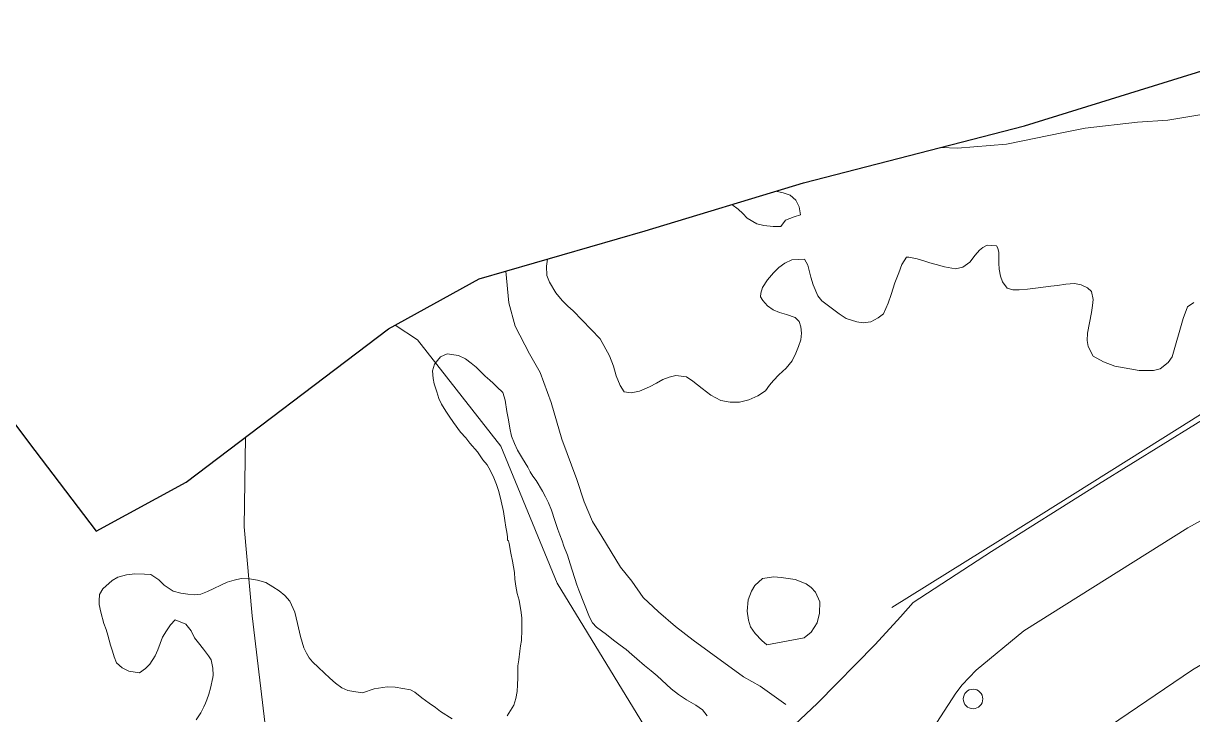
# Model space of a CAD drawing. Header units: metres. Extents: x 4652992 to 4879070, y 2074171 to 2309877.
# Drawn here: x 4654785.9 to 4654878, y 2308541.8 to 2308596.3 of the extents above; entities that cross this region are included whole.
import ezdxf

# ---------------------------------------------------------------- set-up
doc = ezdxf.new("R2010")
doc.units = ezdxf.units.M
doc.header["$MEASUREMENT"] = 0
for name, color, linetype, lineweight in [('Level 1', 2, 'Continuous', 0), ('Level 18', 5, 'Continuous', 0), ('Level 35', 4, 'Continuous', 0), ('Level 37', 3, 'Continuous', 0), ('Level 40', 1, 'Continuous', 0), ('Level 61', 4, 'Continuous', 0)]:
    doc.layers.add(name, color=color, linetype=linetype, lineweight=lineweight)
doc.layers.add('Limite', color=38, linetype='Continuous', lineweight=0, plot=False)

# ---------------------------------------------------------------- blocks, each defined once
blk = doc.blocks.new('POSTE_1')
at = {"layer": 'Level 61'}
blk.add_circle((-0.000047, -0.000019, -0.000024), 0.770001, dxfattribs=at)

msp = doc.modelspace()

# ---------------------------------------------------------------- linework, layer by layer
at = {"layer": 'Level 1'}
for points in [[(4654899.72412, 2308589.764716, 1389), (4654899.186397, 2308590.049648, 1387), (4654898.556318, 2308590.126295, 1385), (4654898.141726, 2308590.205697, 1384), (4654897.413686, 2308590.849031, 1383), (4654896.573446, 2308591.588395, 1382), (4654895.800163, 2308591.883001, 1381), (4654895.201244, 2308592.190623, 1380), (4654893.77454, 2308592.486525, 1379), (4654892.51253, 2308592.560826, 1378), (4654890.989336, 2308592.859027, 1376), (4654890.314508, 2308592.876874, 1375), (4654888.394074, 2308592.752169, 1374), (4654883.70804, 2308591.236806, 1373), (4654882.478372, 2308590.352756, 1372), (4654881.266308, 2308589.880969, 1371), (4654879.835207, 2308589.298689, 1370), (4654876.05704, 2308588.658134, 1369), (4654873.675965, 2308588.517392, 1367), (4654869.534435, 2308588.032164, 1365), (4654867.832004, 2308587.699275, 1364), (4654863.335277, 2308586.764116, 1363), (4654859.489882, 2308586.470922, 1362), (4654858.182787, 2308586.524723, 1361.386037)], [(4654845.96597, 2308542.629339, 1384), (4654843.941603, 2308544.074544, 1382), (4654842.617591, 2308544.82224, 1381), (4654839.91515, 2308546.781839, 1379), (4654838.661513, 2308547.708478, 1378), (4654837.247313, 2308548.772036, 1377), (4654835.914209, 2308549.936964, 1376), (4654834.708837, 2308551.055572, 1375), (4654833.818955, 2308552.34234, 1374), (4654832.931311, 2308553.462874, 1373), (4654831.442968, 2308555.862964, 1371), (4654830.729724, 2308557.056218, 1370), (4654830.071496, 2308558.595231, 1368.25), (4654829.486736, 2308560.366161, 1366.68), (4654828.29948, 2308563.542498, 1365), (4654827.475281, 2308566.434354, 1362.72), (4654826.604839, 2308568.796075, 1361), (4654825.746363, 2308570.251568, 1358.91), (4654824.630471, 2308572.426238, 1356.85), (4654824.132045, 2308574.269024, 1356), (4654823.901236, 2308576.773559, 1354.863866)], [(4654805.571437, 2308535.513204, 1377.937965), (4654803.895469, 2308549.618153, 1366.777965), (4654803.268371, 2308556.617336, 1363.337965), (4654803.379439, 2308563.690759, 1358.681209)]]:
    msp.add_polyline3d(points, dxfattribs=at)
at = {"layer": 'Level 18', "color": 30}
for points in [[(4654784.454113, 2308521.506204, 1379.633328), (4654789.546699, 2308523.823186, 1379.983328), (4654796.08392, 2308526.01051, 1380.423328), (4654808.685818, 2308530.381108, 1381.443328), (4654820.52388, 2308533.606602, 1382.433328), (4654830.331571, 2308535.854438, 1383.233328), (4654838.141933, 2308537.813174, 1383.953328), (4654842.544509, 2308539.015147, 1384.393328), (4654845.190194, 2308540.17789, 1384.573328), (4654846.641732, 2308541.032726, 1384.823328), (4654848.453789, 2308542.733806, 1385.233328), (4654852.982498, 2308547.351029, 1385.643328), (4654854.983576, 2308549.550857, 1385.973328), (4654855.982105, 2308550.663975, 1386.073328), (4654862.159976, 2308554.696207, 1386.953328), (4654870.590848, 2308560.001899, 1387.663328), (4654880.771435, 2308566.299464, 1388.593328)], [(4654890.16346, 2308563.450836, 1389.418911), (4654877.624698, 2308556.551118, 1388.052286), (4654864.710219, 2308548.432172, 1386.796946), (4654860.960112, 2308545.334549, 1386.456199), (4654859.841795, 2308544.173563, 1386.396199), (4654859.351722, 2308543.521132, 1386.386199), (4654854.232092, 2308535.628981, 1386.306199), (4654848.084065, 2308527.494563, 1387.546199), (4654843.03941, 2308519.589454, 1388.576199), (4654840.176536, 2308515.875746, 1389.116199), (4654839.442575, 2308514.854046, 1389.246199), (4654838.76607, 2308514.165264, 1389.366199), (4654837.957424, 2308513.456462, 1389.456199), (4654837.41737, 2308513.061233, 1389.466199), (4654836.355359, 2308512.27622, 1389.486199), (4654831.070294, 2308508.098269, 1389.226199), (4654819.787186, 2308500.234142, 1388.126199), (4654812.733453, 2308495.898998, 1387.406199), (4654812.733453, 2308495.898998, 1387.396199), (4654804.335039, 2308490.184851, 1386.586199), (4654793.01344, 2308482.644509, 1385.166199), (4654784.75981, 2308477.47104, 1384.216199)]]:
    msp.add_polyline3d(points, dxfattribs=at)
at = {"layer": 'Level 35'}
msp.add_polyline3d([(4654854.30126, 2308550.27192, 1386.328483), (4654865.866115, 2308557.478422, 1387.658483), (4654877.01332, 2308564.45501, 1388.948483), (4654888.355889, 2308571.59082, 1390.258483), (4654891.054803, 2308573.608079, 1390.398483), (4654893.324161, 2308575.867231, 1390.728483), (4654893.890474, 2308576.52447, 1390.808483), (4654896.006136, 2308580.345234, 1391.378483), (4654898.558117, 2308585.785178, 1391.768483), (4654899.701315, 2308588.884574, 1392.158483), (4654900.356293, 2308590.700898, 1392.228483), (4654900.706272, 2308592.310975, 1392.453523)], dxfattribs=at)
at = {"layer": 'Level 37'}
for points in [[(4654847.415091, 2308519.063119, 1391.924124), (4654846.512432, 2308520.467555, 1391.914124), (4654852.618118, 2308524.524402, 1393.174124), (4654855.136417, 2308527.402594, 1393.194124), (4654857.758912, 2308529.963133, 1393.404124), (4654863.370237, 2308535.86169, 1395.224124), (4654871.448136, 2308540.918217, 1396.444124), (4654878.010541, 2308545.354036, 1397.614124), (4654883.317025, 2308548.491709, 1398.684124), (4654895.933437, 2308554.399706, 1402.344124), (4654902.589975, 2308557.85304, 1403.124124), (4654906.380236, 2308560.398933, 1404.204124), (4654912.521746, 2308565.293674, 1405.464124), (4654915.593074, 2308567.501777, 1406.344124), (4654921.857742, 2308573.216481, 1408.964124), (4654929.008494, 2308580.444221, 1411.644124), (4654930.092155, 2308581.758222, 1412.044124)], [(4654815.171631, 2308572.526205, 1358.899576), (4654816.924158, 2308571.353378, 1360.310791), (4654823.494649, 2308562.973169, 1367.910791), (4654827.932589, 2308552.197406, 1375.430791), (4654834.819796, 2308540.931487, 1383.470791), (4654823.545352, 2308537.417614, 1383.550791), (4654807.70752, 2308532.500704, 1382.630791), (4654799.122452, 2308529.702239, 1382.830791), (4654791.269519, 2308526.642595, 1382.470791), (4654783.470992, 2308523.506154, 1381.430791), (4654777.887296, 2308520.088536, 1380.830791), (4654770.621563, 2308514.73685, 1379.070791), (4654766.820565, 2308511.788918, 1378.407965)]]:
    msp.add_polyline3d(points, dxfattribs=at)
at = {"layer": 'Level 40', "color": 3}
for points in [[(4654841.698791, 2308582.02609, 1367.436875), (4654842.204672, 2308581.643231, 1367.588016), (4654842.568116, 2308581.312327, 1367.728016), (4654842.909675, 2308580.951678, 1367.848016), (4654843.656424, 2308580.504342, 1367.848016), (4654844.222019, 2308580.373212, 1367.808016), (4654844.961936, 2308580.279046, 1367.748016), (4654845.568898, 2308580.291631, 1367.608016), (4654845.924623, 2308580.800131, 1367.428016), (4654846.622287, 2308581.048485, 1367.508016), (4654847.118179, 2308581.197568, 1367.728016), (4654847.009005, 2308581.836581, 1367.528016), (4654846.730697, 2308582.370692, 1367.328016), (4654846.294008, 2308582.76452, 1367.148016), (4654845.736761, 2308582.944493, 1367.008016), (4654845.156162, 2308583.073318, 1366.768885)], [(4654878.096517, 2308574.309494, 1387.888016), (4654877.616186, 2308573.956589, 1387.888016), (4654877.25616, 2308573.029794, 1387.688016), (4654876.38747, 2308570.011794, 1387.568016), (4654876.078297, 2308569.579067, 1387.528016), (4654875.439585, 2308569.08588, 1387.448016), (4654874.927374, 2308568.939613, 1387.388016), (4654873.787075, 2308568.952022, 1387.288016), (4654871.877764, 2308569.281517, 1387.148016), (4654870.980983, 2308569.637415, 1386.968016), (4654870.182495, 2308570.076918, 1386.788016), (4654869.774394, 2308570.834564, 1386.568016), (4654869.702666, 2308571.299502, 1386.368016), (4654869.737579, 2308571.896888, 1386.148016), (4654870.032201, 2308573.522189, 1386.108016), (4654870.110506, 2308574.078565, 1386.028016), (4654870.172112, 2308574.537253, 1385.528016), (4654870.0303, 2308575.1819, 1385.008016), (4654869.723783, 2308575.452695, 1384.628016), (4654869.229408, 2308575.705625, 1384.408016), (4654868.709986, 2308575.812024, 1384.028016), (4654868.010298, 2308575.748396, 1383.848016), (4654867.370319, 2308575.64094, 1383.848016), (4654866.82585, 2308575.600809, 1383.848016), (4654865.6223, 2308575.439757, 1383.848016), (4654865.004207, 2308575.362048, 1383.428016), (4654864.337156, 2308575.292787, 1382.508016), (4654863.849993, 2308575.293051, 1382.108016), (4654863.401413, 2308575.420748, 1381.648016), (4654863.033161, 2308575.920096, 1381.268016), (4654862.877055, 2308576.382833, 1380.888016), (4654862.753967, 2308576.940441, 1380.528016), (4654862.731195, 2308577.396929, 1380.208016), (4654862.72626, 2308578.252615, 1379.208016), (4654862.648586, 2308578.584486, 1378.628016), (4654862.562184, 2308578.767011, 1378.148016), (4654861.816701, 2308578.828616, 1378.128016), (4654861.464897, 2308578.637906, 1377.348016), (4654861.208222, 2308578.414018, 1376.788016), (4654860.871978, 2308578.019486, 1376.308016), (4654860.445411, 2308577.489688, 1375.768016), (4654859.907774, 2308577.096387, 1375.388016), (4654859.313969, 2308576.964202, 1375.228016), (4654858.465386, 2308577.110644, 1375.188016), (4654857.807443, 2308577.291233, 1374.288016), (4654857.293587, 2308577.430195, 1373.708016), (4654856.913066, 2308577.562909, 1373.208016), (4654856.290544, 2308577.754146, 1372.868016), (4654855.640571, 2308577.883075, 1372.508016), (4654855.455497, 2308577.881491, 1372.008016), (4654855.085856, 2308577.291585, 1371.948016), (4654854.85752, 2308576.643771, 1371.948016), (4654854.552396, 2308575.841593, 1371.988016), (4654854.246893, 2308574.938912, 1372.108016), (4654854.026526, 2308574.239438, 1372.108016), (4654853.650561, 2308573.415963, 1372.068016), (4654853.224752, 2308573.087172, 1372.008016), (4654852.652074, 2308572.783726, 1371.928016), (4654852.050299, 2308572.7032, 1371.848016), (4654851.544413, 2308572.790502, 1371.788016), (4654850.698992, 2308573.053729, 1371.568016), (4654850.15604, 2308573.415611, 1371.448016), (4654848.801823, 2308574.4371, 1370.968016), (4654848.482149, 2308574.827496, 1370.928016), (4654848.109848, 2308575.696294, 1370.928016), (4654847.92705, 2308576.297729, 1370.808016), (4654847.798395, 2308576.822775, 1370.448016), (4654847.68568, 2308577.244501, 1370.048016), (4654847.412559, 2308577.71067, 1369.608016), (4654846.429883, 2308577.662355, 1369.408016), (4654845.865554, 2308577.407752, 1369.408016), (4654845.401541, 2308577.052031, 1369.388016), (4654844.978136, 2308576.639017, 1369.388016), (4654844.497046, 2308576.085105, 1369.408016), (4654844.127406, 2308575.495199, 1369.448016), (4654843.981422, 2308575.03431, 1369.588016), (4654843.963965, 2308574.735617, 1370.028016), (4654844.153468, 2308574.468254, 1370.588016), (4654844.516532, 2308574.036847, 1370.928016), (4654844.967137, 2308573.724424, 1371.028016), (4654845.453542, 2308573.523154, 1371.028016), (4654845.997252, 2308573.362279, 1371.028016), (4654846.679484, 2308573.127214, 1371.108016), (4654847.013073, 2308572.818224, 1371.328016), (4654847.142107, 2308572.393681, 1371.568016), (4654847.19195, 2308571.898998, 1371.708016), (4654847.132748, 2308571.356087, 1371.768016), (4654846.959314, 2308570.83289, 1371.868016), (4654846.734139, 2308570.30186, 1371.968016), (4654846.448876, 2308569.714154, 1372.048016), (4654845.981322, 2308569.141144, 1372.168016), (4654845.402319, 2308568.60413, 1372.288016), (4654844.973348, 2308568.158554, 1372.468016), (4654844.658989, 2308567.793768, 1372.748016), (4654844.347033, 2308567.34476, 1372.808016), (4654843.757656, 2308566.943627, 1372.468016), (4654843.032541, 2308566.632965, 1372.328016), (4654842.313372, 2308566.455368, 1372.328016), (4654841.556757, 2308566.451847, 1372.328016), (4654840.841508, 2308566.592041, 1372.248016), (4654840.056556, 2308567.012447, 1372.008016), (4654839.35636, 2308567.535557, 1371.568016), (4654838.631876, 2308568.113142, 1371.248016), (4654838.115996, 2308568.436829, 1371.028016), (4654837.280949, 2308568.564174, 1370.968016), (4654836.768738, 2308568.417908, 1370.968016), (4654836.250961, 2308568.239079, 1370.768016), (4654835.76266, 2308567.937833, 1370.648016), (4654835.211867, 2308567.664134, 1370.668016), (4654834.432229, 2308567.329358, 1370.708016), (4654833.754046, 2308567.194972, 1370.848016), (4654833.209957, 2308567.255344, 1370.968016), (4654832.893445, 2308567.762524, 1371.128016), (4654832.588824, 2308568.535836, 1371.128016), (4654832.365797, 2308569.295066, 1371.128016), (4654832.04764, 2308570.087475, 1371.128016), (4654831.336943, 2308571.433707, 1371.088016), (4654829.195241, 2308573.647065, 1370.888016), (4654828.769305, 2308574.005515, 1370.708016), (4654828.340964, 2308574.448186, 1370.588016), (4654827.823439, 2308575.057102, 1370.368016), (4654827.33134, 2308575.913051, 1370.108016), (4654827.134627, 2308576.43308, 1370.008016), (4654827.107427, 2308577.158516, 1369.768016), (4654827.171861, 2308577.722966, 1369.558167)], [(4654823.993178, 2308541.732089, 1382.294124), (4654824.53271, 2308542.591619, 1382.174124), (4654824.6731, 2308543.111767, 1382.074124), (4654824.783215, 2308543.654153, 1381.934124), (4654824.821441, 2308544.174927, 1381.774124), (4654824.832227, 2308544.734461, 1381.754124), (4654824.839166, 2308545.668923, 1381.654124), (4654824.904831, 2308546.150935, 1381.474124), (4654824.987963, 2308546.834076, 1381.074124), (4654825.058842, 2308547.24714, 1380.734124), (4654825.116001, 2308547.679585, 1380.454124), (4654825.141875, 2308548.525718, 1380.094124), (4654825.143144, 2308549.427136, 1378.534124), (4654825.100974, 2308549.876728, 1378.174124), (4654824.928645, 2308550.85915, 1377.674124), (4654824.795651, 2308551.375458, 1377.474124), (4654824.690552, 2308551.954998, 1377.334124), (4654824.599173, 2308552.515157, 1376.814124), (4654824.568344, 2308553.03084, 1376.074124), (4654824.414948, 2308553.924933, 1375.194124), (4654824.285245, 2308554.559757, 1374.954124), (4654824.158834, 2308555.313096, 1374.914124), (4654824.110081, 2308555.525657, 1374.074124), (4654824.032977, 2308555.572991, 1373.534124), (4654824.009285, 2308555.832262, 1373.034124), (4654823.972329, 2308556.212906, 1372.474124), (4654823.885708, 2308556.602124, 1371.934124), (4654823.821769, 2308557.123522, 1371.574124), (4654823.706241, 2308557.840958, 1371.474124), (4654823.522116, 2308558.655297, 1370.954124), (4654823.343204, 2308559.400688, 1370.674124), (4654823.166215, 2308559.958614, 1370.094124), (4654822.950447, 2308560.489212, 1369.774124), (4654822.687848, 2308561.044906, 1369.494124), (4654822.408239, 2308561.501464, 1369.314124), (4654822.087014, 2308561.914171, 1369.094124), (4654821.664537, 2308562.531489, 1368.794124), (4654821.065626, 2308563.21329, 1368.534124), (4654820.727847, 2308563.628855, 1368.534124), (4654820.312963, 2308564.091754, 1368.094124), (4654819.761338, 2308564.850452, 1367.574124), (4654819.437734, 2308565.34863, 1367.314124), (4654819.163339, 2308565.73624, 1367.014124), (4654818.834521, 2308566.303366, 1366.394124), (4654818.621131, 2308566.748492, 1365.654124), (4654818.452192, 2308567.253993, 1365.414124), (4654818.239715, 2308567.903107, 1365.414124), (4654818.155929, 2308568.308847, 1365.034124), (4654818.106166, 2308568.912858, 1364.634124), (4654818.265946, 2308569.446671, 1364.574124), (4654818.754445, 2308570.008795, 1364.554124), (4654819.274686, 2308570.259224, 1364.554124), (4654820.171486, 2308570.121417, 1364.554124), (4654820.706002, 2308569.859021, 1364.594124), (4654821.160122, 2308569.525444, 1364.714124), (4654821.550857, 2308569.219821, 1364.894124), (4654821.930252, 2308568.848108, 1365.174124), (4654822.262817, 2308568.501492, 1365.514124), (4654822.617608, 2308568.185062, 1365.954124), (4654822.884409, 2308567.951871, 1366.454124), (4654823.175815, 2308567.663396, 1366.834124), (4654823.643199, 2308567.208445, 1366.834124), (4654823.847627, 2308566.611758, 1367.034124), (4654823.981632, 2308565.703999, 1367.354124), (4654824.1085, 2308565.052653, 1367.454124), (4654824.202258, 2308564.407023, 1367.574124), (4654824.331961, 2308563.7722, 1368.134124), (4654824.575169, 2308563.202841, 1368.174124), (4654824.807493, 2308562.669386, 1368.334124), (4654825.20491, 2308562.005358, 1368.654124), (4654825.632601, 2308561.319091, 1369.254124), (4654825.807666, 2308560.948629, 1369.894124), (4654826.024347, 2308560.622018, 1370.654124), (4654826.287858, 2308560.270311, 1370.974124), (4654826.792197, 2308559.434716, 1370.874124), (4654827.022142, 2308558.986731, 1370.874124), (4654827.249251, 2308558.522224, 1371.094124), (4654827.489624, 2308557.936343, 1371.354124), (4654827.75936, 2308557.124237, 1371.614124), (4654827.977052, 2308556.406175, 1372.214124), (4654828.143612, 2308555.986145, 1372.834124), (4654828.337611, 2308555.527354, 1373.654124), (4654828.471062, 2308555.11304, 1374.254124), (4654828.754973, 2308554.383546, 1374.294124), (4654828.964616, 2308553.717911, 1374.534124), (4654829.479026, 2308552.046989, 1375.554124), (4654829.648422, 2308551.643481, 1375.934124), (4654830.494942, 2308549.523949, 1378.274124), (4654830.722051, 2308549.059442, 1378.634124), (4654831.038061, 2308548.715684, 1378.914124), (4654831.811483, 2308548.156864, 1379.274124), (4654832.364476, 2308547.704146, 1379.714124), (4654832.892865, 2308547.306712, 1380.314124), (4654833.360705, 2308546.953754, 1381.054124), (4654833.80632, 2308546.570609, 1381.574124), (4654834.20794, 2308546.229084, 1381.794124), (4654834.818647, 2308545.715366, 1381.794124), (4654835.341366, 2308545.284887, 1382.194124), (4654835.817255, 2308544.879503, 1382.434124), (4654836.906231, 2308543.874932, 1382.994124), (4654837.492334, 2308543.416498, 1383.334124), (4654838.136608, 2308542.999058, 1383.674124), (4654838.866491, 2308542.58385, 1383.874124), (4654839.397715, 2308542.202939, 1383.874124), (4654839.762934, 2308541.748613, 1384.114124)], [(4654799.49928, 2308541.435394, 1377.754124), (4654799.863389, 2308541.967956, 1377.754124), (4654800.083718, 2308542.457292, 1377.714124), (4654800.217526, 2308542.740408, 1377.114124), (4654800.331943, 2308543.00986, 1376.274124), (4654800.494102, 2308543.458202, 1375.934124), (4654800.625987, 2308543.928782, 1375.794124), (4654800.800855, 2308544.749194, 1374.514124), (4654800.818322, 2308544.950323, 1373.974124), (4654800.793162, 2308545.499051, 1373.574124), (4654800.666295, 2308546.150397, 1373.234124), (4654800.449614, 2308546.477008, 1372.754124), (4654800.076345, 2308546.983759, 1372.514124), (4654799.683687, 2308547.476846, 1372.394124), (4654799.359627, 2308547.87303, 1372.214124), (4654799.097029, 2308548.428723, 1372.034124), (4654798.676931, 2308548.960571, 1372.034124), (4654797.833542, 2308549.310313, 1372.214124), (4654797.456169, 2308548.899125, 1372.874124), (4654797.1559, 2308548.440602, 1373.034124), (4654796.847126, 2308547.932511, 1373.314124), (4654796.472687, 2308546.942407, 1374.014124), (4654796.255193, 2308546.469594, 1374.194124), (4654795.835293, 2308545.810567, 1374.694124), (4654795.50237, 2308545.459753, 1374.854124), (4654795.017618, 2308545.118138, 1374.914124), (4654794.189873, 2308545.261036, 1374.694124), (4654793.652522, 2308545.506909, 1374.534124), (4654793.212578, 2308545.923099, 1374.374124), (4654793.021413, 2308546.398413, 1373.874124), (4654792.893634, 2308546.845772, 1373.594124), (4654792.735579, 2308547.31537, 1373.354124), (4654792.529228, 2308548.099522, 1372.854124), (4654792.384893, 2308548.549739, 1372.514124), (4654792.226838, 2308549.019337, 1372.354124), (4654791.968443, 2308549.897533, 1372.354124), (4654791.835905, 2308550.515834, 1372.114124), (4654791.834438, 2308550.805292, 1371.354124), (4654791.883548, 2308551.290162, 1370.994124), (4654792.131317, 2308551.740737, 1370.614124), (4654792.877101, 2308552.411553, 1370.394124), (4654793.328287, 2308552.65689, 1370.394124), (4654794.008407, 2308552.845694, 1369.994124), (4654794.652126, 2308552.921698, 1369.514124), (4654795.416943, 2308552.908748, 1369.454124), (4654795.922096, 2308552.872577, 1369.454124), (4654796.549814, 2308552.457995, 1369.594124), (4654796.970368, 2308552.02814, 1369.694124), (4654797.675191, 2308551.566223, 1369.914124), (4654798.279217, 2308551.410911, 1369.914124), (4654798.82553, 2308551.316599, 1369.674124), (4654799.330682, 2308551.280428, 1369.634124), (4654799.850011, 2308551.32687, 1369.734124), (4654800.381136, 2308551.541395, 1369.794124), (4654801.939024, 2308552.276158, 1369.894124), (4654802.478199, 2308552.438258, 1369.954124), (4654803.041978, 2308552.545074, 1370.054124), (4654803.68524, 2308552.519084, 1370.154124), (4654804.333717, 2308552.424147, 1370.294124), (4654804.984573, 2308552.243738, 1370.454124), (4654805.538022, 2308551.893014, 1370.774124), (4654806.030922, 2308551.586766, 1371.174124), (4654806.479372, 2308551.220144, 1371.714124), (4654806.861146, 2308550.76296, 1371.974124), (4654807.277041, 2308549.90861, 1371.974124), (4654807.463546, 2308549.0088, 1372.354124), (4654807.715814, 2308547.995565, 1373.114124), (4654807.971374, 2308547.100847, 1373.974124), (4654808.171044, 2308546.6751, 1374.394124), (4654808.395774, 2308546.296064, 1375.054124), (4654808.66779, 2308545.993925, 1375.594124), (4654809.121454, 2308545.558354, 1375.794124), (4654809.575118, 2308545.122784, 1376.074124), (4654810.015062, 2308544.706594, 1376.534124), (4654810.474397, 2308544.304069, 1377.154124), (4654810.958791, 2308543.948253, 1377.994124), (4654811.449312, 2308543.727476, 1378.674124), (4654812.061844, 2308543.621732, 1378.894124), (4654812.597272, 2308543.563323, 1378.894124), (4654813.518121, 2308543.863676, 1378.894124), (4654814.53501, 2308544.028366, 1379.054124), (4654815.175437, 2308543.985854, 1379.194124), (4654815.771414, 2308543.882968, 1379.334124), (4654816.367391, 2308543.780081, 1379.594124), (4654816.728308, 2308543.59869, 1380.374124), (4654817.264746, 2308543.14883, 1381.514124), (4654817.8428, 2308542.742822, 1382.174124), (4654818.346585, 2308542.400671, 1382.194124), (4654818.753875, 2308542.09219, 1382.114124), (4654819.673456, 2308541.491127, 1382.214124)], [(4654844.470165, 2308547.327111, 1385.588016), (4654844.060547, 2308547.682744, 1385.368016), (4654843.531889, 2308548.226535, 1385.268016), (4654843.18274, 2308548.739348, 1385.228016), (4654843.005128, 2308549.272842, 1385.148016), (4654842.90987, 2308549.993261, 1385.108016), (4654842.975776, 2308550.870244, 1385.088016), (4654843.2451, 2308551.56127, 1385.088016), (4654843.505315, 2308552.002445, 1385.088016), (4654844.103421, 2308552.552925, 1385.088016), (4654845.015634, 2308552.680446, 1385.088016), (4654845.578826, 2308552.633539, 1385.088016), (4654846.677758, 2308552.477416, 1385.088016), (4654847.544684, 2308552.143432, 1385.088016), (4654847.946332, 2308551.839458, 1385.068016), (4654848.30421, 2308551.475992, 1385.068016), (4654848.644252, 2308550.71333, 1385.108016), (4654848.610984, 2308549.830714, 1385.128016), (4654848.412123, 2308549.060483, 1385.148016), (4654847.952159, 2308548.335311, 1385.148016), (4654847.40339, 2308547.876886, 1385.148016), (4654844.470165, 2308547.327111, 1385.588016)]]:
    msp.add_polyline3d(points, dxfattribs=at)
at = {"layer": 'Limite', "color": 5, "linetype": 'Continuous', "lineweight": 30}
msp.add_polyline3d([(4654781.931404, 2308569.025556, 1355.986201), (4654786.766899, 2308562.651852, 1361.71171), (4654791.602395, 2308556.27815, 1366.159651), (4654798.708951, 2308560.147406, 1362.20679), (4654814.643174, 2308572.236205, 1356.856382), (4654821.79988, 2308576.163572, 1354.851013), (4654834.86495, 2308579.956138, 1355.742418), (4654847.337872, 2308583.734152, 1358.661023), (4654864.759384, 2308588.216987, 1363.268521), (4654890.754377, 2308596.291713, 1379.308033), (4654891.26447, 2308596.087677, 1379.676642), (4654929.182589, 2308580.920508, 1411.362749), (4654908.489945, 2308563.33178, 1403.890435), (4654882.132024, 2308548.360415, 1396.256739), (4654887.718512, 2308510.407791, 1386.736843), (4654861.645775, 2308462.064802, 1381.118989), (4654834.116472, 2308422.827111, 1380.810622), (4654774.697274, 2308373.183068, 1365.477292)], dxfattribs=at)

# ---------------------------------------------------------------- block references
at = {"layer": 'Level 61'}
msp.add_blockref('POSTE_1', (4654860.70825, 2308543.06545, 1386.78555), dxfattribs=at)

doc.saveas('drawing.dxf')
